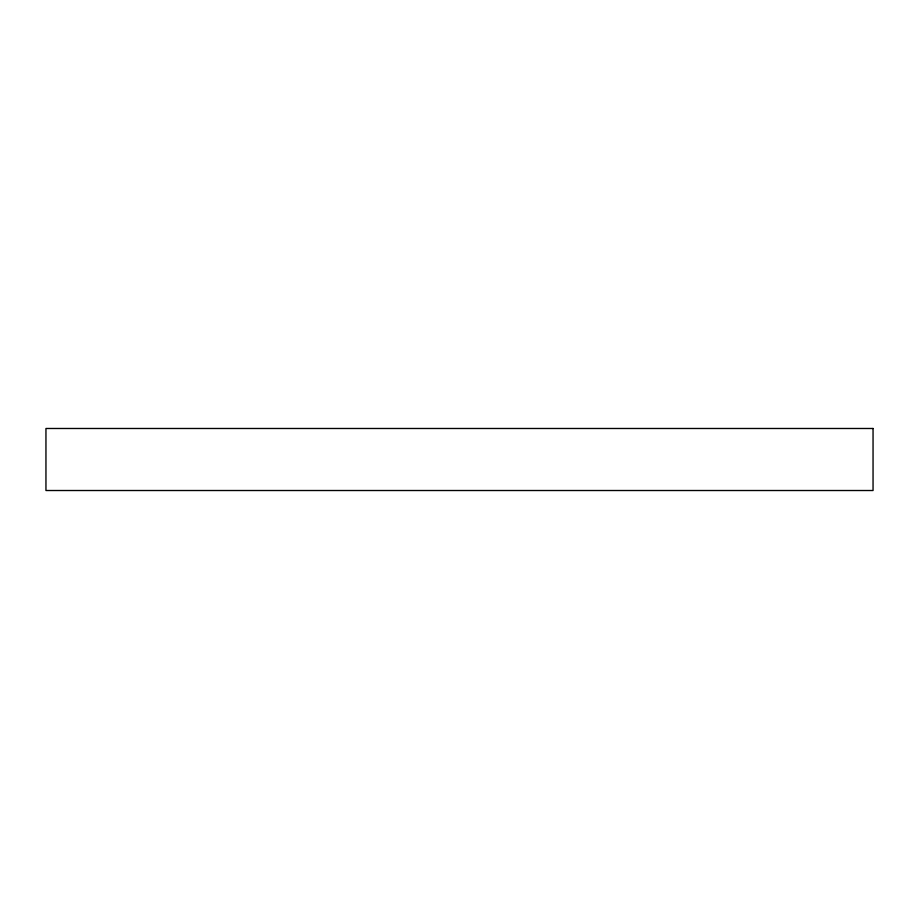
<?xml version="1.0" encoding="UTF-8"?>
<svg xmlns="http://www.w3.org/2000/svg" width="919" height="919" viewBox="0 0 919 919"><rect width="100%" height="100%" fill="white"/><g stroke="black" fill="none" stroke-linecap="round" stroke-linejoin="round"><path stroke-width="1.38" d="M873.05 428.484L45.95 428.484L45.95 490.516L873.05 490.516L873.05 428.484"/></g></svg>
